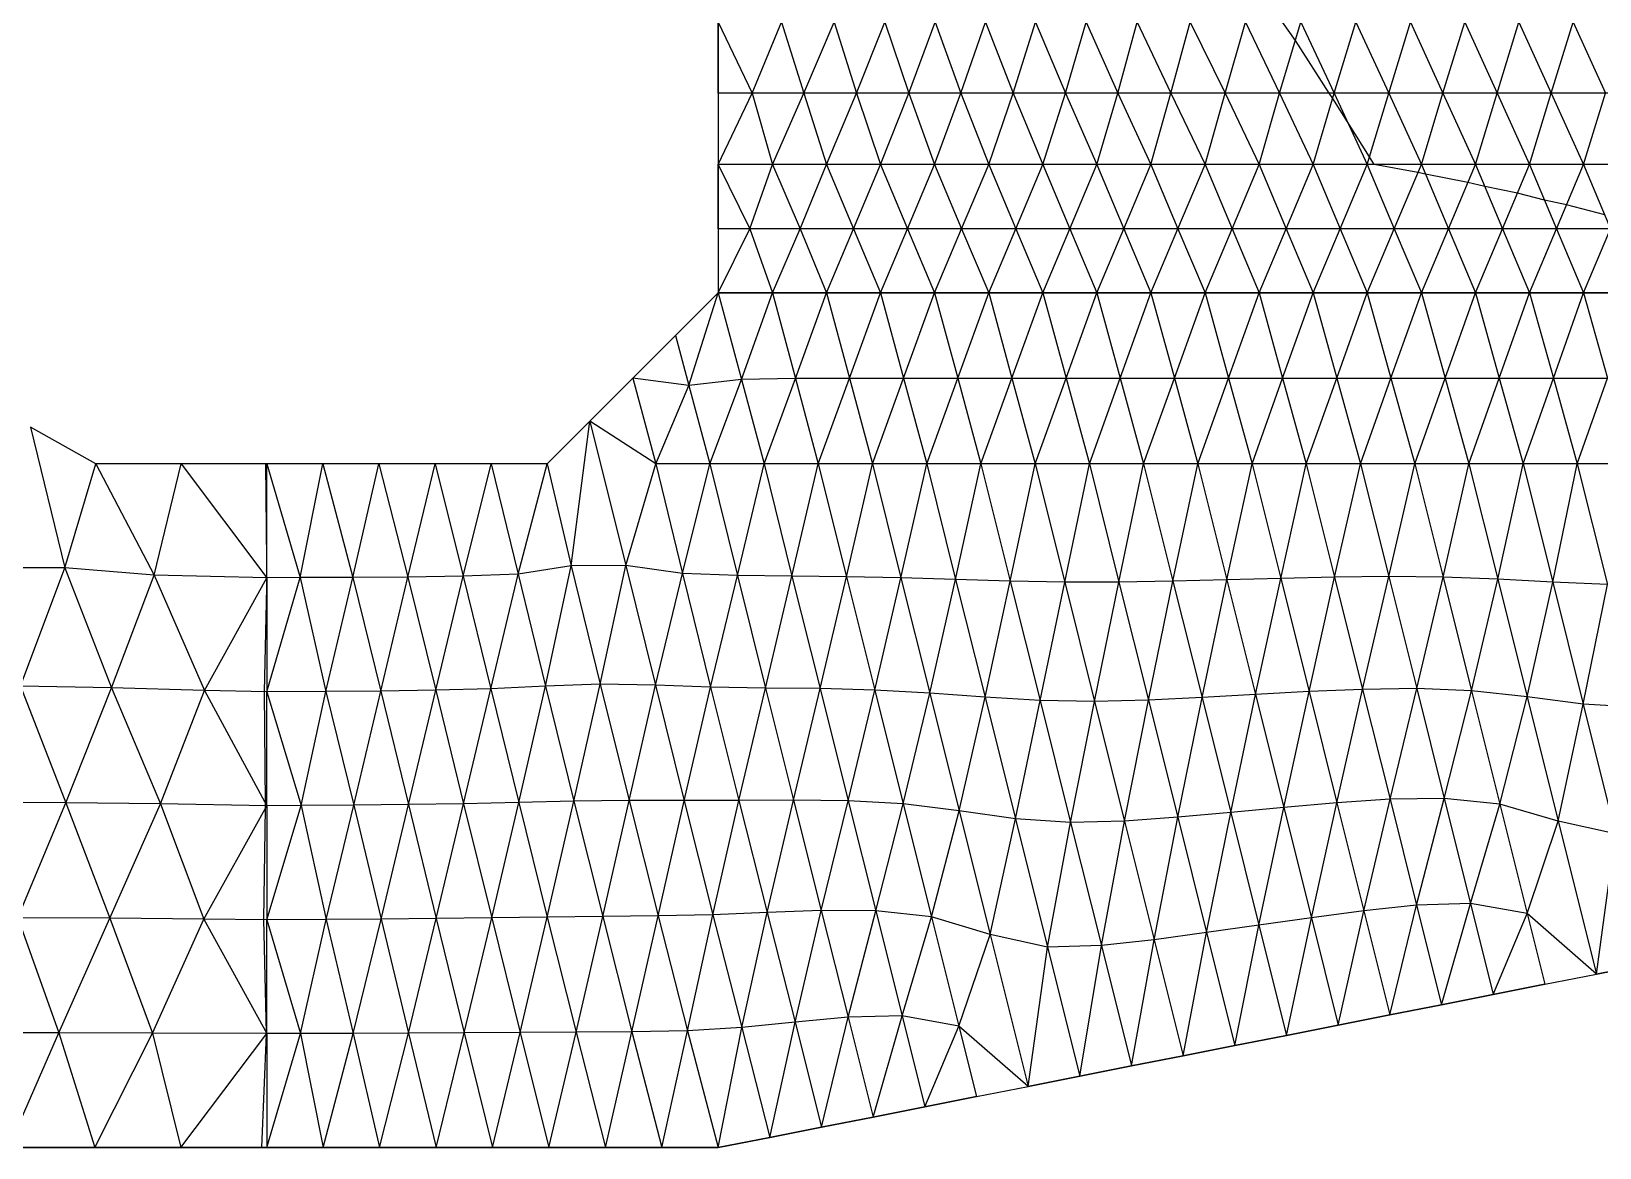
# Model space of a CAD drawing. Extents: x 0.18 to 10.14, y 0.02 to 7.38.
# Drawn here: x 7.958 to 8.685, y 1.157 to 1.674 of the extents above; entities that cross this region are included whole.
import ezdxf

# ---------------------------------------------------------------- set-up
doc = ezdxf.new("R2010")
doc.units = 0
doc.layers.add('1', color=7, linetype='CONTINUOUS')

msp = doc.modelspace()

# ---------------------------------------------------------------- linework, layer by layer
at = {"layer": '1', "color": 253}
for p, q in [((8.276347, 1.645377), (8.276347, 1.678387)), ((8.276347, 1.678387), (8.292019, 1.645377)), ((8.292019, 1.645377), (8.305686, 1.678387)), ((8.305686, 1.678387), (8.315983, 1.645377)), ((8.315983, 1.645377), (8.329996, 1.678387)), ((8.329996, 1.678387), (8.340336, 1.645377)), ((8.340336, 1.645377), (8.353488, 1.678387)), ((8.353488, 1.678387), (8.364579, 1.645377)), ((8.364579, 1.645377), (8.376808, 1.678387)), ((8.376808, 1.678387), (8.388769, 1.645377)), ((8.388769, 1.645377), (8.400091, 1.678387)), ((8.400091, 1.678387), (8.412948, 1.645377)), ((8.412948, 1.645377), (8.423382, 1.678387)), ((8.423382, 1.678387), (8.437157, 1.645377)), ((8.437157, 1.645377), (8.446737, 1.678387)), ((8.446737, 1.678387), (8.46147, 1.645377)), ((8.46147, 1.645377), (8.470335, 1.678387)), ((8.470335, 1.678387), (8.486078, 1.645377)), ((8.486078, 1.645377), (8.494934, 1.678387)), ((8.494934, 1.678387), (8.511111, 1.645377)), ((8.511111, 1.645377), (8.520517, 1.678387)), ((8.520517, 1.678387), (8.53641, 1.645377)), ((8.53641, 1.645377), (8.54627, 1.678387)), ((8.54627, 1.678387), (8.561725, 1.645377)), ((8.561725, 1.645377), (8.571781, 1.678387)), ((8.571781, 1.678387), (8.586939, 1.645377)), ((8.586939, 1.645377), (8.596999, 1.678387)), ((8.596999, 1.678387), (8.612071, 1.645377)), ((8.612071, 1.645377), (8.622148, 1.678387)), ((8.622148, 1.678387), (8.637173, 1.645377)), ((8.637173, 1.645377), (8.647277, 1.678387)), ((8.647277, 1.678387), (8.662266, 1.645377)), ((8.662266, 1.645377), (8.672402, 1.678387)), ((8.672402, 1.678387), (8.687359, 1.645377)), ((8.276347, 1.645377), (8.276347, 1.612367)), ((8.276347, 1.612367), (8.292019, 1.645377)), ((9.879836, 1.645377), (8.276347, 1.645377)), ((8.292019, 1.645377), (8.301402, 1.612367)), ((8.301402, 1.612367), (8.315983, 1.645377)), ((8.315983, 1.645377), (8.326456, 1.612367)), ((8.326456, 1.612367), (8.340336, 1.645377)), ((8.340336, 1.645377), (8.351511, 1.612367)), ((8.351511, 1.612367), (8.364579, 1.645377)), ((8.364579, 1.645377), (8.376565, 1.612367)), ((8.376565, 1.612367), (8.388769, 1.645377)), ((8.388769, 1.645377), (8.401619, 1.612367)), ((8.401619, 1.612367), (8.412948, 1.645377)), ((8.412948, 1.645377), (8.426674, 1.612367)), ((8.426674, 1.612367), (8.437157, 1.645377)), ((8.437157, 1.645377), (8.451728, 1.612367)), ((8.451728, 1.612367), (8.46147, 1.645377)), ((8.46147, 1.645377), (8.476783, 1.612367)), ((8.476783, 1.612367), (8.486078, 1.645377)), ((8.486078, 1.645377), (8.501838, 1.612367)), ((8.501838, 1.612367), (8.511111, 1.645377)), ((8.511111, 1.645377), (8.526893, 1.612367)), ((8.526893, 1.612367), (8.53641, 1.645377)), ((8.53641, 1.645377), (8.551947, 1.612367)), ((8.551947, 1.612367), (8.561725, 1.645377)), ((8.561725, 1.645377), (8.577001, 1.612367)), ((8.577001, 1.612367), (8.586939, 1.645377)), ((8.586939, 1.645377), (8.602056, 1.612367)), ((8.602056, 1.612367), (8.612071, 1.645377)), ((8.612071, 1.645377), (8.62711, 1.612367)), ((8.62711, 1.612367), (8.637173, 1.645377)), ((8.637173, 1.645377), (8.652164, 1.612367)), ((8.652164, 1.612367), (8.662266, 1.645377)), ((8.662266, 1.645377), (8.677219, 1.612367)), ((8.677219, 1.612367), (8.687359, 1.645377)), ((8.276347, 1.582659), (8.276347, 1.612367)), ((8.276347, 1.612367), (8.291024, 1.582659)), ((9.879836, 1.612367), (8.276347, 1.612367)), ((8.291024, 1.582659), (8.301402, 1.612367)), ((8.301402, 1.612367), (8.314298, 1.582659)), ((8.314298, 1.582659), (8.326456, 1.612367)), ((8.326456, 1.612367), (8.339047, 1.582659)), ((8.339047, 1.582659), (8.351511, 1.612367)), ((8.351511, 1.612367), (8.364049, 1.582659)), ((8.364049, 1.582659), (8.376565, 1.612367)), ((8.376565, 1.612367), (8.389093, 1.582659)), ((8.389093, 1.582659), (8.401619, 1.612367)), ((8.401619, 1.612367), (8.414147, 1.582659)), ((8.414147, 1.582659), (8.426674, 1.612367)), ((8.426674, 1.612367), (8.439201, 1.582659)), ((8.439201, 1.582659), (8.451728, 1.612367)), ((8.451728, 1.612367), (8.464255, 1.582659)), ((8.464255, 1.582659), (8.476783, 1.612367)), ((8.476783, 1.612367), (8.48931, 1.582659)), ((8.48931, 1.582659), (8.501838, 1.612367)), ((8.501838, 1.612367), (8.514364, 1.582659)), ((8.514364, 1.582659), (8.526893, 1.612367)), ((8.526893, 1.612367), (8.539419, 1.582659)), ((8.539419, 1.582659), (8.551947, 1.612367)), ((8.551947, 1.612367), (8.564473, 1.582659)), ((8.564473, 1.582659), (8.577001, 1.612367)), ((8.577001, 1.612367), (8.589528, 1.582659)), ((8.589528, 1.582659), (8.602056, 1.612367)), ((8.602056, 1.612367), (8.614583, 1.582659)), ((8.614583, 1.582659), (8.62711, 1.612367)), ((8.62711, 1.612367), (8.639638, 1.582659)), ((8.639638, 1.582659), (8.652164, 1.612367)), ((8.652164, 1.612367), (8.664692, 1.582659)), ((8.664692, 1.582659), (8.677219, 1.612367)), ((8.677219, 1.612367), (8.689747, 1.582659)), ((8.276347, 1.582659), (8.276347, 1.55295)), ((8.276347, 1.55295), (8.291024, 1.582659)), ((9.879836, 1.582659), (8.276347, 1.582659)), ((8.291024, 1.582659), (8.301402, 1.55295)), ((8.301402, 1.55295), (8.314298, 1.582659)), ((8.314298, 1.582659), (8.326456, 1.55295)), ((8.326456, 1.55295), (8.339047, 1.582659)), ((8.339047, 1.582659), (8.351511, 1.55295)), ((8.351511, 1.55295), (8.364049, 1.582659)), ((8.364049, 1.582659), (8.376565, 1.55295)), ((8.376565, 1.55295), (8.389093, 1.582659)), ((8.389093, 1.582659), (8.401619, 1.55295)), ((8.401619, 1.55295), (8.414147, 1.582659)), ((8.414147, 1.582659), (8.426674, 1.55295)), ((8.426674, 1.55295), (8.439201, 1.582659)), ((8.439201, 1.582659), (8.451728, 1.55295)), ((8.451728, 1.55295), (8.464255, 1.582659)), ((8.464255, 1.582659), (8.476783, 1.55295)), ((8.476783, 1.55295), (8.48931, 1.582659)), ((8.48931, 1.582659), (8.501838, 1.55295)), ((8.501838, 1.55295), (8.514364, 1.582659)), ((8.514364, 1.582659), (8.526893, 1.55295)), ((8.526893, 1.55295), (8.539419, 1.582659)), ((8.539419, 1.582659), (8.551947, 1.55295)), ((8.551947, 1.55295), (8.564473, 1.582659)), ((8.564473, 1.582659), (8.577001, 1.55295)), ((8.577001, 1.55295), (8.589528, 1.582659)), ((8.589528, 1.582659), (8.602056, 1.55295)), ((8.602056, 1.55295), (8.614583, 1.582659)), ((8.614583, 1.582659), (8.62711, 1.55295)), ((8.62711, 1.55295), (8.639638, 1.582659)), ((8.639638, 1.582659), (8.652164, 1.55295)), ((8.652164, 1.55295), (8.664692, 1.582659)), ((8.664692, 1.582659), (8.677219, 1.55295)), ((8.677219, 1.55295), (8.689747, 1.582659)), ((8.276347, 1.55295), (8.256541, 1.533144)), ((8.262758, 1.50994), (8.276347, 1.55295)), ((8.276347, 1.55295), (8.287104, 1.512755)), ((9.879836, 1.55295), (8.276347, 1.55295)), ((8.287104, 1.512755), (8.301402, 1.55295)), ((8.301402, 1.55295), (8.312062, 1.513238)), ((8.312062, 1.513238), (8.326456, 1.55295)), ((8.326456, 1.55295), (8.337125, 1.513321)), ((8.337125, 1.513321), (8.351511, 1.55295)), ((8.351511, 1.55295), (8.362206, 1.513335)), ((8.362206, 1.513335), (8.376565, 1.55295)), ((8.376565, 1.55295), (8.38729, 1.513337)), ((8.38729, 1.513337), (8.401619, 1.55295)), ((8.401619, 1.55295), (8.412374, 1.513338)), ((8.412374, 1.513338), (8.426674, 1.55295)), ((8.426674, 1.55295), (8.43746, 1.513338)), ((8.43746, 1.513338), (8.451728, 1.55295)), ((8.451728, 1.55295), (8.462543, 1.513338)), ((8.462543, 1.513338), (8.476783, 1.55295)), ((8.476783, 1.55295), (8.48763, 1.513338)), ((8.48763, 1.513338), (8.501838, 1.55295)), ((8.501838, 1.55295), (8.512713, 1.513338)), ((8.512713, 1.513338), (8.526893, 1.55295)), ((8.526893, 1.55295), (8.537798, 1.513338)), ((8.537798, 1.513338), (8.551947, 1.55295)), ((8.551947, 1.55295), (8.562883, 1.513338)), ((8.562883, 1.513338), (8.577001, 1.55295)), ((8.577001, 1.55295), (8.587968, 1.513338)), ((8.587968, 1.513338), (8.602056, 1.55295)), ((8.602056, 1.55295), (8.613053, 1.513338)), ((8.613053, 1.513338), (8.62711, 1.55295)), ((8.62711, 1.55295), (8.638138, 1.513338)), ((8.638138, 1.513338), (8.652164, 1.55295)), ((8.652164, 1.55295), (8.663223, 1.513338)), ((8.663223, 1.513338), (8.677219, 1.55295)), ((8.677219, 1.55295), (8.688307, 1.513338)), ((8.236735, 1.513338), (8.256541, 1.533144)), ((8.256541, 1.533144), (8.262758, 1.50994)), ((8.216929, 1.493532), (8.236735, 1.513338)), ((8.236735, 1.513338), (8.247354, 1.473726)), ((8.262758, 1.50994), (8.236735, 1.513338)), ((8.287104, 1.512755), (8.262758, 1.50994)), ((8.272469, 1.473726), (8.287104, 1.512755)), ((8.312062, 1.513238), (8.287104, 1.512755)), ((8.287104, 1.512755), (8.297584, 1.473726)), ((8.297584, 1.473726), (8.312062, 1.513238)), ((9.666629, 1.513309), (8.312062, 1.513238)), ((8.312062, 1.513238), (8.322699, 1.473726)), ((8.322699, 1.473726), (8.337125, 1.513321)), ((8.337125, 1.513321), (8.347814, 1.473726)), ((8.347814, 1.473726), (8.362206, 1.513335)), ((8.362206, 1.513335), (8.37293, 1.473726)), ((8.37293, 1.473726), (8.38729, 1.513337)), ((8.38729, 1.513337), (8.398045, 1.473726)), ((8.398045, 1.473726), (8.412374, 1.513338)), ((8.412374, 1.513338), (8.42316, 1.473726)), ((8.42316, 1.473726), (8.43746, 1.513338)), ((8.43746, 1.513338), (8.448275, 1.473726)), ((8.448275, 1.473726), (8.462543, 1.513338)), ((8.462543, 1.513338), (8.473391, 1.473726)), ((8.473391, 1.473726), (8.48763, 1.513338)), ((8.48763, 1.513338), (8.498505, 1.473726)), ((8.498505, 1.473726), (8.512713, 1.513338)), ((8.512713, 1.513338), (8.523621, 1.473726)), ((8.523621, 1.473726), (8.537798, 1.513338)), ((8.537798, 1.513338), (8.548735, 1.473726)), ((8.548735, 1.473726), (8.562883, 1.513338)), ((8.562883, 1.513338), (8.573851, 1.473726)), ((8.573851, 1.473726), (8.587968, 1.513338)), ((8.587968, 1.513338), (8.598966, 1.473726)), ((8.598966, 1.473726), (8.613053, 1.513338)), ((8.613053, 1.513338), (8.62408, 1.473726)), ((8.62408, 1.473726), (8.638138, 1.513338)), ((8.638138, 1.513338), (8.649196, 1.473726)), ((8.649196, 1.473726), (8.663223, 1.513338)), ((8.663223, 1.513338), (8.67431, 1.473726)), ((8.67431, 1.473726), (8.688307, 1.513338)), ((8.247354, 1.473726), (8.262758, 1.50994)), ((8.262758, 1.50994), (8.272469, 1.473726)), ((7.957793, 1.490703), (7.973589, 1.425449)), ((7.987973, 1.473726), (7.957793, 1.490703)), ((8.216929, 1.493532), (8.197124, 1.473726)), ((8.208193, 1.426467), (8.216929, 1.493532)), ((8.216929, 1.493532), (8.233511, 1.426557)), ((8.247354, 1.473726), (8.216929, 1.493532)), ((7.973589, 1.425449), (7.987973, 1.473726)), ((7.987973, 1.473726), (8.014998, 1.422083)), ((8.197124, 1.473726), (7.987973, 1.473726)), ((8.014998, 1.422083), (8.027584, 1.473726)), ((8.027584, 1.473726), (8.067197, 1.42091)), ((8.067197, 1.42091), (8.067197, 1.473726)), ((8.067197, 1.473726), (8.082736, 1.420947)), ((8.082736, 1.420947), (8.093182, 1.473726)), ((8.093182, 1.473726), (8.107034, 1.421046)), ((8.107034, 1.421046), (8.119167, 1.473726)), ((8.119167, 1.473726), (8.132503, 1.421211)), ((8.132503, 1.421211), (8.145153, 1.473726)), ((8.145153, 1.473726), (8.158156, 1.421578)), ((8.158156, 1.421578), (8.171138, 1.473726)), ((8.171138, 1.473726), (8.18365, 1.422608)), ((8.18365, 1.422608), (8.197124, 1.473726)), ((8.197124, 1.473726), (8.208193, 1.426467)), ((8.233511, 1.426557), (8.247354, 1.473726)), ((8.247354, 1.473726), (8.259765, 1.422877)), ((9.729145, 1.473726), (8.247354, 1.473726)), ((8.259765, 1.422877), (8.272469, 1.473726)), ((8.272469, 1.473726), (8.285221, 1.422)), ((8.285221, 1.422), (8.297584, 1.473726)), ((8.297584, 1.473726), (8.310484, 1.421695)), ((8.310484, 1.421695), (8.322699, 1.473726)), ((8.322699, 1.473726), (8.335725, 1.421389)), ((8.335725, 1.421389), (8.347814, 1.473726)), ((8.347814, 1.473726), (8.360992, 1.420862)), ((8.360992, 1.420862), (8.37293, 1.473726)), ((8.37293, 1.473726), (8.386325, 1.420084)), ((8.386325, 1.420084), (8.398045, 1.473726)), ((8.398045, 1.473726), (8.411633, 1.419327)), ((8.411633, 1.419327), (8.42316, 1.473726)), ((8.42316, 1.473726), (8.436863, 1.418892)), ((8.436863, 1.418892), (8.448275, 1.473726)), ((8.448275, 1.473726), (8.461977, 1.418919)), ((8.461977, 1.418919), (8.473391, 1.473726)), ((8.473391, 1.473726), (8.486989, 1.419318)), ((8.486989, 1.419318), (8.498505, 1.473726)), ((8.498505, 1.473726), (8.511956, 1.419919)), ((8.511956, 1.419919), (8.523621, 1.473726)), ((8.523621, 1.473726), (8.536906, 1.420575)), ((8.536906, 1.420575), (8.548735, 1.473726)), ((8.548735, 1.473726), (8.561887, 1.421125)), ((8.561887, 1.421125), (8.573851, 1.473726)), ((8.573851, 1.473726), (8.586924, 1.42143)), ((8.586924, 1.42143), (8.598966, 1.473726)), ((8.598966, 1.473726), (8.612093, 1.421217)), ((8.612093, 1.421217), (8.62408, 1.473726)), ((8.62408, 1.473726), (8.637434, 1.420311)), ((8.637434, 1.420311), (8.649196, 1.473726)), ((8.649196, 1.473726), (8.662895, 1.418924)), ((8.662895, 1.418924), (8.67431, 1.473726)), ((8.67431, 1.473726), (8.688287, 1.417827)), ((7.973589, 1.425449), (7.932341, 1.425501)), ((7.953094, 1.370733), (7.973589, 1.425449)), ((7.973589, 1.425449), (7.995339, 1.369953)), ((8.014998, 1.422083), (7.973589, 1.425449)), ((8.208193, 1.426467), (8.18365, 1.422608)), ((8.196312, 1.370721), (8.208193, 1.426467)), ((8.233511, 1.426557), (8.208193, 1.426467)), ((8.208193, 1.426467), (8.221622, 1.371645)), ((8.221622, 1.371645), (8.233511, 1.426557)), ((8.233511, 1.426557), (8.247213, 1.371085)), ((8.259765, 1.422877), (8.233511, 1.426557)), ((7.995339, 1.369953), (8.014998, 1.422083)), ((8.014998, 1.422083), (8.038309, 1.368732)), ((8.067197, 1.42091), (8.014998, 1.422083)), ((8.038309, 1.368732), (8.067197, 1.42091)), ((8.067197, 1.368094), (8.082736, 1.420947)), ((8.082736, 1.420947), (8.067197, 1.42091)), ((8.067197, 1.42091), (8.067197, 1.368094)), ((8.107034, 1.421046), (8.082736, 1.420947)), ((8.082736, 1.420947), (8.094604, 1.368223)), ((8.094604, 1.368223), (8.107034, 1.421046)), ((8.132503, 1.421211), (8.107034, 1.421046)), ((8.107034, 1.421046), (8.120012, 1.368422)), ((8.120012, 1.368422), (8.132503, 1.421211)), ((8.158156, 1.421578), (8.132503, 1.421211)), ((8.132503, 1.421211), (8.145494, 1.368764)), ((8.145494, 1.368764), (8.158156, 1.421578)), ((8.18365, 1.422608), (8.158156, 1.421578)), ((8.158156, 1.421578), (8.170994, 1.369433)), ((8.170994, 1.369433), (8.18365, 1.422608)), ((8.18365, 1.422608), (8.196312, 1.370721)), ((8.247213, 1.371085), (8.259765, 1.422877)), ((8.259765, 1.422877), (8.27282, 1.370171)), ((8.285221, 1.422), (8.259765, 1.422877)), ((8.27282, 1.370171), (8.285221, 1.422)), ((8.285221, 1.422), (8.298195, 1.369807)), ((8.310484, 1.421695), (8.285221, 1.422)), ((8.298195, 1.369807), (8.310484, 1.421695)), ((8.310484, 1.421695), (8.323494, 1.369522)), ((8.335725, 1.421389), (8.310484, 1.421695)), ((8.323494, 1.369522), (8.335725, 1.421389)), ((8.335725, 1.421389), (8.348847, 1.368817)), ((8.360992, 1.420862), (8.335725, 1.421389)), ((8.348847, 1.368817), (8.360992, 1.420862)), ((8.360992, 1.420862), (8.374348, 1.367402)), ((8.386325, 1.420084), (8.360992, 1.420862)), ((8.374348, 1.367402), (8.386325, 1.420084)), ((8.386325, 1.420084), (8.399967, 1.365495)), ((8.411633, 1.419327), (8.386325, 1.420084)), ((8.399967, 1.365495), (8.411633, 1.419327)), ((8.411633, 1.419327), (8.425457, 1.364021)), ((8.436863, 1.418892), (8.411633, 1.419327)), ((8.425457, 1.364021), (8.436863, 1.418892)), ((8.461977, 1.418919), (8.436863, 1.418892)), ((8.436863, 1.418892), (8.450678, 1.363631)), ((8.450678, 1.363631), (8.461977, 1.418919)), ((8.486989, 1.419318), (8.461977, 1.418919)), ((8.461977, 1.418919), (8.475648, 1.364227)), ((8.475648, 1.364227), (8.486989, 1.419318)), ((8.511956, 1.419919), (8.486989, 1.419318)), ((8.486989, 1.419318), (8.500473, 1.36539)), ((8.500473, 1.36539), (8.511956, 1.419919)), ((8.536906, 1.420575), (8.511956, 1.419919)), ((8.511956, 1.419919), (8.525238, 1.366782)), ((8.525238, 1.366782), (8.536906, 1.420575)), ((8.561887, 1.421125), (8.536906, 1.420575)), ((8.536906, 1.420575), (8.550014, 1.368148)), ((8.550014, 1.368148), (8.561887, 1.421125)), ((8.586924, 1.42143), (8.561887, 1.421125)), ((8.561887, 1.421125), (8.574867, 1.369192)), ((8.574867, 1.369192), (8.586924, 1.42143)), ((8.586924, 1.42143), (8.599892, 1.369551)), ((8.612093, 1.421217), (8.586924, 1.42143)), ((8.599892, 1.369551), (8.612093, 1.421217)), ((8.612093, 1.421217), (8.625255, 1.368575)), ((8.637434, 1.420311), (8.612093, 1.421217)), ((8.625255, 1.368575), (8.637434, 1.420311)), ((8.637434, 1.420311), (8.651085, 1.365703)), ((8.662895, 1.418924), (8.637434, 1.420311)), ((8.651085, 1.365703), (8.662895, 1.418924)), ((8.662895, 1.418924), (8.677064, 1.362258)), ((8.688287, 1.417827), (8.662895, 1.418924)), ((8.677064, 1.362258), (8.688287, 1.417827)), ((7.953094, 1.370733), (7.974118, 1.316647)), ((7.995339, 1.369953), (7.953094, 1.370733)), ((7.974118, 1.316647), (7.995339, 1.369953)), ((7.995339, 1.369953), (8.017925, 1.316073)), ((8.038309, 1.368732), (7.995339, 1.369953)), ((8.017925, 1.316073), (8.038309, 1.368732)), ((8.038309, 1.368732), (8.067197, 1.315278)), ((8.067197, 1.368094), (8.038309, 1.368732)), ((8.094604, 1.368223), (8.067197, 1.368094)), ((8.067197, 1.315278), (8.067197, 1.368094)), ((8.067197, 1.368094), (8.083071, 1.315361)), ((8.083071, 1.315361), (8.094604, 1.368223)), ((8.120012, 1.368422), (8.094604, 1.368223)), ((8.094604, 1.368223), (8.107561, 1.315519)), ((8.107561, 1.315519), (8.120012, 1.368422)), ((8.145494, 1.368764), (8.120012, 1.368422)), ((8.120012, 1.368422), (8.132886, 1.315759)), ((8.132886, 1.315759), (8.145494, 1.368764)), ((8.170994, 1.369433), (8.145494, 1.368764)), ((8.145494, 1.368764), (8.158405, 1.31616)), ((8.158405, 1.31616), (8.170994, 1.369433)), ((8.196312, 1.370721), (8.170994, 1.369433)), ((8.170994, 1.369433), (8.183943, 1.316772)), ((8.183943, 1.316772), (8.196312, 1.370721)), ((8.221622, 1.371645), (8.196312, 1.370721)), ((8.196312, 1.370721), (8.209472, 1.317404)), ((8.209472, 1.317404), (8.221622, 1.371645)), ((8.221622, 1.371645), (8.23502, 1.317653)), ((8.247213, 1.371085), (8.221622, 1.371645)), ((8.23502, 1.317653), (8.247213, 1.371085)), ((8.247213, 1.371085), (8.260556, 1.317599)), ((8.27282, 1.370171), (8.247213, 1.371085)), ((8.260556, 1.317599), (8.27282, 1.370171)), ((8.27282, 1.370171), (8.285955, 1.317652)), ((8.298195, 1.369807), (8.27282, 1.370171)), ((8.285955, 1.317652), (8.298195, 1.369807)), ((8.298195, 1.369807), (8.311209, 1.317824)), ((8.323494, 1.369522), (8.298195, 1.369807)), ((8.311209, 1.317824), (8.323494, 1.369522)), ((8.323494, 1.369522), (8.336494, 1.317582)), ((8.348847, 1.368817), (8.323494, 1.369522)), ((8.336494, 1.317582), (8.348847, 1.368817)), ((8.348847, 1.368817), (8.362017, 1.316172)), ((8.374348, 1.367402), (8.348847, 1.368817)), ((8.362017, 1.316172), (8.374348, 1.367402)), ((8.374348, 1.367402), (8.387976, 1.312937)), ((8.399967, 1.365495), (8.374348, 1.367402)), ((8.525238, 1.366782), (8.500473, 1.36539)), ((8.513782, 1.312163), (8.525238, 1.366782)), ((8.550014, 1.368148), (8.525238, 1.366782)), ((8.525238, 1.366782), (8.53831, 1.314501)), ((8.53831, 1.314501), (8.550014, 1.368148)), ((8.574867, 1.369192), (8.550014, 1.368148)), ((8.550014, 1.368148), (8.562882, 1.316679)), ((8.562882, 1.316679), (8.574867, 1.369192)), ((8.599892, 1.369551), (8.574867, 1.369192)), ((8.574867, 1.369192), (8.587597, 1.318272)), ((8.587597, 1.318272), (8.599892, 1.369551)), ((8.599892, 1.369551), (8.612633, 1.318596)), ((8.625255, 1.368575), (8.599892, 1.369551)), ((8.612633, 1.318596), (8.625255, 1.368575)), ((8.625255, 1.368575), (8.638386, 1.316045)), ((8.651085, 1.365703), (8.625255, 1.368575)), ((8.387976, 1.312937), (8.399967, 1.365495)), ((8.399967, 1.365495), (8.41403, 1.30923)), ((8.425457, 1.364021), (8.399967, 1.365495)), ((8.41403, 1.30923), (8.425457, 1.364021)), ((8.425457, 1.364021), (8.439583, 1.307543)), ((8.450678, 1.363631), (8.425457, 1.364021)), ((8.439583, 1.307543), (8.450678, 1.363631)), ((8.475648, 1.364227), (8.450678, 1.363631)), ((8.450678, 1.363631), (8.464544, 1.308177)), ((8.464544, 1.308177), (8.475648, 1.364227)), ((8.500473, 1.36539), (8.475648, 1.364227)), ((8.475648, 1.364227), (8.48922, 1.309936)), ((8.48922, 1.309936), (8.500473, 1.36539)), ((8.500473, 1.36539), (8.513782, 1.312163)), ((8.638386, 1.316045), (8.651085, 1.365703)), ((8.651085, 1.365703), (8.665479, 1.308128)), ((8.677064, 1.362258), (8.651085, 1.365703)), ((8.665479, 1.308128), (8.677064, 1.362258)), ((8.677064, 1.362258), (8.692068, 1.302243)), ((8.702558, 1.360738), (8.677064, 1.362258)), ((7.974118, 1.316647), (7.931887, 1.316731)), ((7.951925, 1.263288), (7.974118, 1.316647)), ((7.974118, 1.316647), (7.994536, 1.263097)), ((8.017925, 1.316073), (7.974118, 1.316647)), ((7.994536, 1.263097), (8.017925, 1.316073)), ((8.017925, 1.316073), (8.038053, 1.262736)), ((8.067197, 1.315278), (8.017925, 1.316073)), ((8.038053, 1.262736), (8.067197, 1.315278)), ((8.067197, 1.262463), (8.083071, 1.315361)), ((8.083071, 1.315361), (8.067197, 1.315278)), ((8.067197, 1.315278), (8.067197, 1.262463)), ((8.107561, 1.315519), (8.083071, 1.315361)), ((8.083071, 1.315361), (8.094663, 1.262575)), ((8.094663, 1.262575), (8.107561, 1.315519)), ((8.132886, 1.315759), (8.107561, 1.315519)), ((8.107561, 1.315519), (8.120136, 1.262737)), ((8.120136, 1.262737), (8.132886, 1.315759)), ((8.158405, 1.31616), (8.132886, 1.315759)), ((8.132886, 1.315759), (8.145713, 1.262954)), ((8.145713, 1.262954), (8.158405, 1.31616)), ((8.183943, 1.316772), (8.158405, 1.31616)), ((8.158405, 1.31616), (8.171392, 1.263276)), ((8.171392, 1.263276), (8.183943, 1.316772)), ((8.209472, 1.317404), (8.183943, 1.316772)), ((8.183943, 1.316772), (8.197105, 1.263649)), ((8.197105, 1.263649), (8.209472, 1.317404)), ((8.23502, 1.317653), (8.209472, 1.317404)), ((8.209472, 1.317404), (8.22281, 1.263969)), ((8.22281, 1.263969), (8.23502, 1.317653)), ((8.23502, 1.317653), (8.248452, 1.26424)), ((8.285955, 1.317652), (8.23502, 1.317653)), ((8.248452, 1.26424), (8.260556, 1.317599)), ((8.260556, 1.317599), (8.27389, 1.264775)), ((8.27389, 1.264775), (8.285955, 1.317652)), ((8.311209, 1.317824), (8.285955, 1.317652)), ((8.285955, 1.317652), (8.299047, 1.265728)), ((8.299047, 1.265728), (8.311209, 1.317824)), ((8.311209, 1.317824), (8.32408, 1.266651)), ((8.336494, 1.317582), (8.311209, 1.317824)), ((8.32408, 1.266651), (8.336494, 1.317582)), ((8.336494, 1.317582), (8.349298, 1.266535)), ((8.362017, 1.316172), (8.336494, 1.317582)), ((8.349298, 1.266535), (8.362017, 1.316172)), ((8.362017, 1.316172), (8.375154, 1.263724)), ((8.387976, 1.312937), (8.362017, 1.316172)), ((8.562882, 1.316679), (8.53831, 1.314501)), ((8.551105, 1.263346), (8.562882, 1.316679)), ((8.587597, 1.318272), (8.562882, 1.316679)), ((8.562882, 1.316679), (8.575408, 1.266562)), ((8.575408, 1.266562), (8.587597, 1.318272)), ((8.612633, 1.318596), (8.587597, 1.318272)), ((8.587597, 1.318272), (8.599884, 1.269123)), ((8.599884, 1.269123), (8.612633, 1.318596)), ((8.612633, 1.318596), (8.624788, 1.269975)), ((8.638386, 1.316045), (8.612633, 1.318596)), ((8.624788, 1.269975), (8.638386, 1.316045)), ((8.638386, 1.316045), (8.651076, 1.265283)), ((8.665479, 1.308128), (8.638386, 1.316045)), ((8.375154, 1.263724), (8.387976, 1.312937)), ((8.387976, 1.312937), (8.402317, 1.255642)), ((8.41403, 1.30923), (8.387976, 1.312937)), ((8.402317, 1.255642), (8.41403, 1.30923)), ((8.41403, 1.30923), (8.428924, 1.249692)), ((8.439583, 1.307543), (8.41403, 1.30923)), ((8.464544, 1.308177), (8.439583, 1.307543)), ((8.453839, 1.250534), (8.464544, 1.308177)), ((8.48922, 1.309936), (8.464544, 1.308177)), ((8.464544, 1.308177), (8.478292, 1.253194)), ((8.478292, 1.253194), (8.48922, 1.309936)), ((8.513782, 1.312163), (8.48922, 1.309936)), ((8.48922, 1.309936), (8.502592, 1.256455)), ((8.502592, 1.256455), (8.513782, 1.312163)), ((8.53831, 1.314501), (8.513782, 1.312163)), ((8.513782, 1.312163), (8.52684, 1.259911)), ((8.52684, 1.259911), (8.53831, 1.314501)), ((8.53831, 1.314501), (8.551105, 1.263346)), ((8.651076, 1.265283), (8.665479, 1.308128)), ((8.665479, 1.308128), (8.683202, 1.237237)), ((8.692068, 1.302243), (8.665479, 1.308128)), ((8.428924, 1.249692), (8.439583, 1.307543)), ((8.439583, 1.307543), (8.453839, 1.250534)), ((8.683202, 1.237237), (8.692068, 1.302243)), ((8.248452, 1.26424), (8.22281, 1.263969)), ((8.236341, 1.210521), (8.248452, 1.26424)), ((8.27389, 1.264775), (8.248452, 1.26424)), ((8.248452, 1.26424), (8.262087, 1.210946)), ((8.262087, 1.210946), (8.27389, 1.264775)), ((8.299047, 1.265728), (8.27389, 1.264775)), ((8.27389, 1.264775), (8.287255, 1.212469)), ((8.287255, 1.212469), (8.299047, 1.265728)), ((8.32408, 1.266651), (8.299047, 1.265728)), ((8.299047, 1.265728), (8.3119, 1.214993)), ((8.3119, 1.214993), (8.32408, 1.266651)), ((8.32408, 1.266651), (8.336519, 1.21723)), ((8.349298, 1.266535), (8.32408, 1.266651)), ((8.336519, 1.21723), (8.349298, 1.266535)), ((8.349298, 1.266535), (8.361511, 1.217894)), ((8.375154, 1.263724), (8.349298, 1.266535)), ((8.575408, 1.266562), (8.551105, 1.263346)), ((8.563539, 1.213588), (8.575408, 1.266562)), ((8.599884, 1.269123), (8.575408, 1.266562)), ((8.575408, 1.266562), (8.587472, 1.218318)), ((8.587472, 1.218318), (8.599884, 1.269123)), ((8.624788, 1.269975), (8.599884, 1.269123)), ((8.599884, 1.269123), (8.611405, 1.223048)), ((8.611405, 1.223048), (8.624788, 1.269975)), ((8.624788, 1.269975), (8.635338, 1.227777)), ((8.651076, 1.265283), (8.624788, 1.269975)), ((8.635338, 1.227777), (8.651076, 1.265283)), ((8.651076, 1.265283), (8.659269, 1.232507)), ((8.683202, 1.237237), (8.651076, 1.265283)), ((7.951925, 1.263288), (7.970933, 1.209987)), ((7.994536, 1.263097), (7.951925, 1.263288)), ((7.970933, 1.209987), (7.994536, 1.263097)), ((7.994536, 1.263097), (8.014267, 1.209855)), ((8.038053, 1.262736), (7.994536, 1.263097)), ((8.014267, 1.209855), (8.038053, 1.262736)), ((8.038053, 1.262736), (8.067197, 1.209647)), ((8.067197, 1.262463), (8.038053, 1.262736)), ((8.094663, 1.262575), (8.067197, 1.262463)), ((8.067197, 1.209647), (8.067197, 1.262463)), ((8.067197, 1.262463), (8.082794, 1.209697)), ((8.082794, 1.209697), (8.094663, 1.262575)), ((8.120136, 1.262737), (8.094663, 1.262575)), ((8.094663, 1.262575), (8.107206, 1.209743)), ((8.107206, 1.209743), (8.120136, 1.262737)), ((8.145713, 1.262954), (8.120136, 1.262737)), ((8.120136, 1.262737), (8.132798, 1.209853)), ((8.132798, 1.209853), (8.145713, 1.262954)), ((8.171392, 1.263276), (8.145713, 1.262954)), ((8.145713, 1.262954), (8.158644, 1.209985)), ((8.158644, 1.209985), (8.171392, 1.263276)), ((8.197105, 1.263649), (8.171392, 1.263276)), ((8.171392, 1.263276), (8.184546, 1.210142)), ((8.184546, 1.210142), (8.197105, 1.263649)), ((8.22281, 1.263969), (8.197105, 1.263649)), ((8.197105, 1.263649), (8.210467, 1.21033)), ((8.210467, 1.21033), (8.22281, 1.263969)), ((8.22281, 1.263969), (8.236341, 1.210521)), ((8.361511, 1.217894), (8.375154, 1.263724)), ((8.375154, 1.263724), (8.387833, 1.213119)), ((8.402317, 1.255642), (8.375154, 1.263724)), ((8.52684, 1.259911), (8.502592, 1.256455)), ((8.515674, 1.204129), (8.52684, 1.259911)), ((8.551105, 1.263346), (8.52684, 1.259911)), ((8.52684, 1.259911), (8.539606, 1.208858)), ((8.539606, 1.208858), (8.551105, 1.263346)), ((8.551105, 1.263346), (8.563539, 1.213588)), ((8.387833, 1.213119), (8.402317, 1.255642)), ((8.402317, 1.255642), (8.419943, 1.18521)), ((8.428924, 1.249692), (8.402317, 1.255642)), ((8.419943, 1.18521), (8.428924, 1.249692)), ((8.453839, 1.250534), (8.428924, 1.249692)), ((8.428924, 1.249692), (8.443876, 1.189939)), ((8.443876, 1.189939), (8.453839, 1.250534)), ((8.478292, 1.253194), (8.453839, 1.250534)), ((8.453839, 1.250534), (8.467809, 1.194669)), ((8.467809, 1.194669), (8.478292, 1.253194)), ((8.502592, 1.256455), (8.478292, 1.253194)), ((8.478292, 1.253194), (8.491742, 1.199399)), ((8.491742, 1.199399), (8.502592, 1.256455)), ((8.502592, 1.256455), (8.515674, 1.204129)), ((8.659269, 1.232507), (8.683202, 1.237237)), ((8.707135, 1.241967), (8.683202, 1.237237)), ((8.659269, 1.232507), (8.635338, 1.227777)), ((8.611405, 1.223048), (8.587472, 1.218318)), ((8.635338, 1.227777), (8.611405, 1.223048)), ((8.3119, 1.214993), (8.287255, 1.212469)), ((8.300281, 1.161561), (8.3119, 1.214993)), ((8.336519, 1.21723), (8.3119, 1.214993)), ((8.3119, 1.214993), (8.324213, 1.166291)), ((8.324213, 1.166291), (8.336519, 1.21723)), ((8.361511, 1.217894), (8.336519, 1.21723)), ((8.336519, 1.21723), (8.348145, 1.17102)), ((8.348145, 1.17102), (8.361511, 1.217894)), ((8.361511, 1.217894), (8.372078, 1.17575)), ((8.387833, 1.213119), (8.361511, 1.217894)), ((8.563539, 1.213588), (8.539606, 1.208858)), ((8.587472, 1.218318), (8.563539, 1.213588)), ((7.970933, 1.209987), (7.889052, 1.209974)), ((7.94769, 1.156831), (7.970933, 1.209987)), ((7.970933, 1.209987), (7.987525, 1.156831)), ((8.014267, 1.209855), (7.970933, 1.209987)), ((7.987525, 1.156831), (8.014267, 1.209855)), ((8.014267, 1.209855), (8.027361, 1.156831)), ((8.067197, 1.209647), (8.014267, 1.209855)), ((8.027361, 1.156831), (8.067197, 1.209647)), ((8.107206, 1.209743), (8.067197, 1.209647)), ((8.067197, 1.156831), (8.082794, 1.209697)), ((8.067197, 1.209647), (8.067197, 1.156831)), ((8.082794, 1.209697), (8.093341, 1.156831)), ((8.093341, 1.156831), (8.107206, 1.209743)), ((8.132798, 1.209853), (8.107206, 1.209743)), ((8.107206, 1.209743), (8.119484, 1.156831)), ((8.119484, 1.156831), (8.132798, 1.209853)), ((8.158644, 1.209985), (8.132798, 1.209853)), ((8.132798, 1.209853), (8.145628, 1.156831)), ((8.145628, 1.156831), (8.158644, 1.209985)), ((8.184546, 1.210142), (8.158644, 1.209985)), ((8.158644, 1.209985), (8.171772, 1.156831)), ((8.171772, 1.156831), (8.184546, 1.210142)), ((8.210467, 1.21033), (8.184546, 1.210142)), ((8.184546, 1.210142), (8.197916, 1.156831)), ((8.197916, 1.156831), (8.210467, 1.21033)), ((8.236341, 1.210521), (8.210467, 1.21033)), ((8.210467, 1.21033), (8.22406, 1.156831)), ((8.22406, 1.156831), (8.236341, 1.210521)), ((8.262087, 1.210946), (8.236341, 1.210521)), ((8.236341, 1.210521), (8.250203, 1.156831)), ((8.250203, 1.156831), (8.262087, 1.210946)), ((8.287255, 1.212469), (8.262087, 1.210946)), ((8.262087, 1.210946), (8.276347, 1.156831)), ((8.276347, 1.156831), (8.287255, 1.212469)), ((8.287255, 1.212469), (8.300281, 1.161561)), ((8.372078, 1.17575), (8.387833, 1.213119)), ((8.387833, 1.213119), (8.39601, 1.18048)), ((8.419943, 1.18521), (8.387833, 1.213119)), ((8.539606, 1.208858), (8.515674, 1.204129)), ((8.491742, 1.199399), (8.467809, 1.194669)), ((8.515674, 1.204129), (8.491742, 1.199399)), ((8.467809, 1.194669), (8.443876, 1.189939)), ((8.39601, 1.18048), (8.419943, 1.18521)), ((8.443876, 1.189939), (8.419943, 1.18521)), ((8.39601, 1.18048), (8.372078, 1.17575)), ((8.348145, 1.17102), (8.324213, 1.166291)), ((8.372078, 1.17575), (8.348145, 1.17102)), ((8.324213, 1.166291), (8.300281, 1.161561)), ((8.276347, 1.156831), (0.620165, 1.156831)), ((8.300281, 1.161561), (8.276347, 1.156831))]:
    msp.add_line(p, q, dxfattribs=at)
at = {"layer": '1', "color": 5}
for p, q in [((8.276347, 1.678387), (8.276347, 1.645377)), ((8.276347, 1.645377), (8.276347, 1.612367)), ((8.276347, 1.612367), (8.276347, 1.582659)), ((8.301402, 1.612367), (8.276347, 1.612367)), ((8.276347, 1.612367), (8.276347, 1.582659)), ((8.326456, 1.612367), (8.301402, 1.612367)), ((8.351511, 1.612367), (8.326456, 1.612367)), ((8.376565, 1.612367), (8.351511, 1.612367)), ((8.401619, 1.612367), (8.376565, 1.612367)), ((8.426674, 1.612367), (8.401619, 1.612367)), ((8.451728, 1.612367), (8.426674, 1.612367)), ((8.476783, 1.612367), (8.451728, 1.612367)), ((8.501838, 1.612367), (8.476783, 1.612367)), ((8.526893, 1.612367), (8.501838, 1.612367)), ((8.551947, 1.612367), (8.526893, 1.612367)), ((8.577001, 1.612367), (8.551947, 1.612367)), ((8.602056, 1.612367), (8.577001, 1.612367)), ((8.62711, 1.612367), (8.602056, 1.612367)), ((8.652164, 1.612367), (8.62711, 1.612367)), ((8.677219, 1.612367), (8.652164, 1.612367)), ((8.702274, 1.612367), (8.677219, 1.612367)), ((8.276347, 1.582659), (8.276347, 1.55295)), ((8.276347, 1.582659), (8.276347, 1.55295)), ((8.276347, 1.55295), (8.256541, 1.533144)), ((8.276347, 1.55295), (8.301402, 1.55295)), ((8.301402, 1.55295), (8.326456, 1.55295)), ((8.326456, 1.55295), (8.351511, 1.55295)), ((8.351511, 1.55295), (8.376565, 1.55295)), ((8.376565, 1.55295), (8.401619, 1.55295)), ((8.401619, 1.55295), (8.426674, 1.55295)), ((8.426674, 1.55295), (8.451728, 1.55295)), ((8.451728, 1.55295), (8.476783, 1.55295)), ((8.476783, 1.55295), (8.501838, 1.55295)), ((8.501838, 1.55295), (8.526893, 1.55295)), ((8.526893, 1.55295), (8.551947, 1.55295)), ((8.551947, 1.55295), (8.577001, 1.55295)), ((8.577001, 1.55295), (8.602056, 1.55295)), ((8.602056, 1.55295), (8.62711, 1.55295)), ((8.62711, 1.55295), (8.652164, 1.55295)), ((8.652164, 1.55295), (8.677219, 1.55295)), ((8.677219, 1.55295), (8.702274, 1.55295)), ((8.256541, 1.533144), (8.236735, 1.513338)), ((8.236735, 1.513338), (8.216929, 1.493532)), ((7.987973, 1.473726), (7.957793, 1.490703)), ((8.216929, 1.493532), (8.197124, 1.473726)), ((8.027584, 1.473726), (7.987973, 1.473726)), ((8.067197, 1.473726), (8.027584, 1.473726)), ((8.093182, 1.473726), (8.067197, 1.473726)), ((8.119167, 1.473726), (8.093182, 1.473726)), ((8.145153, 1.473726), (8.119167, 1.473726)), ((8.171138, 1.473726), (8.145153, 1.473726)), ((8.197124, 1.473726), (8.171138, 1.473726)), ((8.659269, 1.232507), (8.683202, 1.237237)), ((8.683202, 1.237237), (8.707135, 1.241967)), ((8.635338, 1.227777), (8.659269, 1.232507)), ((8.587472, 1.218318), (8.611405, 1.223048)), ((8.611405, 1.223048), (8.635338, 1.227777)), ((8.539606, 1.208858), (8.563539, 1.213588)), ((8.563539, 1.213588), (8.587472, 1.218318)), ((8.515674, 1.204129), (8.539606, 1.208858)), ((8.467809, 1.194669), (8.491742, 1.199399)), ((8.491742, 1.199399), (8.515674, 1.204129)), ((8.443876, 1.189939), (8.467809, 1.194669)), ((8.39601, 1.18048), (8.419943, 1.18521)), ((8.419943, 1.18521), (8.443876, 1.189939)), ((8.372078, 1.17575), (8.39601, 1.18048)), ((8.324213, 1.166291), (8.348145, 1.17102)), ((8.348145, 1.17102), (8.372078, 1.17575)), ((8.300281, 1.161561), (8.324213, 1.166291)), ((7.94769, 1.156831), (7.987525, 1.156831)), ((7.987525, 1.156831), (8.027361, 1.156831)), ((8.027361, 1.156831), (8.067197, 1.156831)), ((8.067197, 1.156831), (8.093341, 1.156831)), ((8.093341, 1.156831), (8.119484, 1.156831)), ((8.119484, 1.156831), (8.145628, 1.156831)), ((8.145628, 1.156831), (8.171772, 1.156831)), ((8.171772, 1.156831), (8.197916, 1.156831)), ((8.197916, 1.156831), (8.22406, 1.156831)), ((8.22406, 1.156831), (8.250203, 1.156831)), ((8.250203, 1.156831), (8.276347, 1.156831)), ((8.276347, 1.156831), (8.300281, 1.161561))]:
    msp.add_line(p, q, dxfattribs=at)
at = {"layer": '1', "color": 6}
for p, q in [((8.543703, 1.66979), (8.537672, 1.678387)), ((8.559367, 1.645377), (8.543703, 1.66979)), ((8.561014, 1.642975), (8.559367, 1.645377)), ((8.567832, 1.63218), (8.561014, 1.642975)), ((8.578099, 1.616018), (8.567832, 1.63218)), ((8.580248, 1.612367), (8.578099, 1.616018)), ((8.6005, 1.608677), (8.580248, 1.612367)), ((8.603948, 1.607881), (8.6005, 1.608677)), ((8.623609, 1.604061), (8.603948, 1.607881)), ((8.631403, 1.602185), (8.623609, 1.604061)), ((8.646555, 1.599062), (8.631403, 1.602185)), ((8.659096, 1.595931), (8.646555, 1.599062)), ((8.669348, 1.5937), (8.659096, 1.595931)), ((8.687014, 1.589139), (8.669348, 1.5937)), ((8.067197, 1.428678), (8.066714, 1.473726)), ((8.06729, 1.42091), (8.067197, 1.428678)), ((8.067197, 1.416421), (8.06729, 1.42091)), ((8.066191, 1.368116), (8.067197, 1.416421)), ((8.066668, 1.316257), (8.066191, 1.368116)), ((8.066623, 1.314242), (8.066668, 1.316257)), ((8.065907, 1.262475), (8.066623, 1.314242)), ((8.06703, 1.209952), (8.065907, 1.262475)), ((8.064862, 1.156831), (8.067023, 1.209416)), ((8.067023, 1.209416), (8.06703, 1.209952))]:
    msp.add_line(p, q, dxfattribs=at)

doc.saveas('drawing.dxf')
